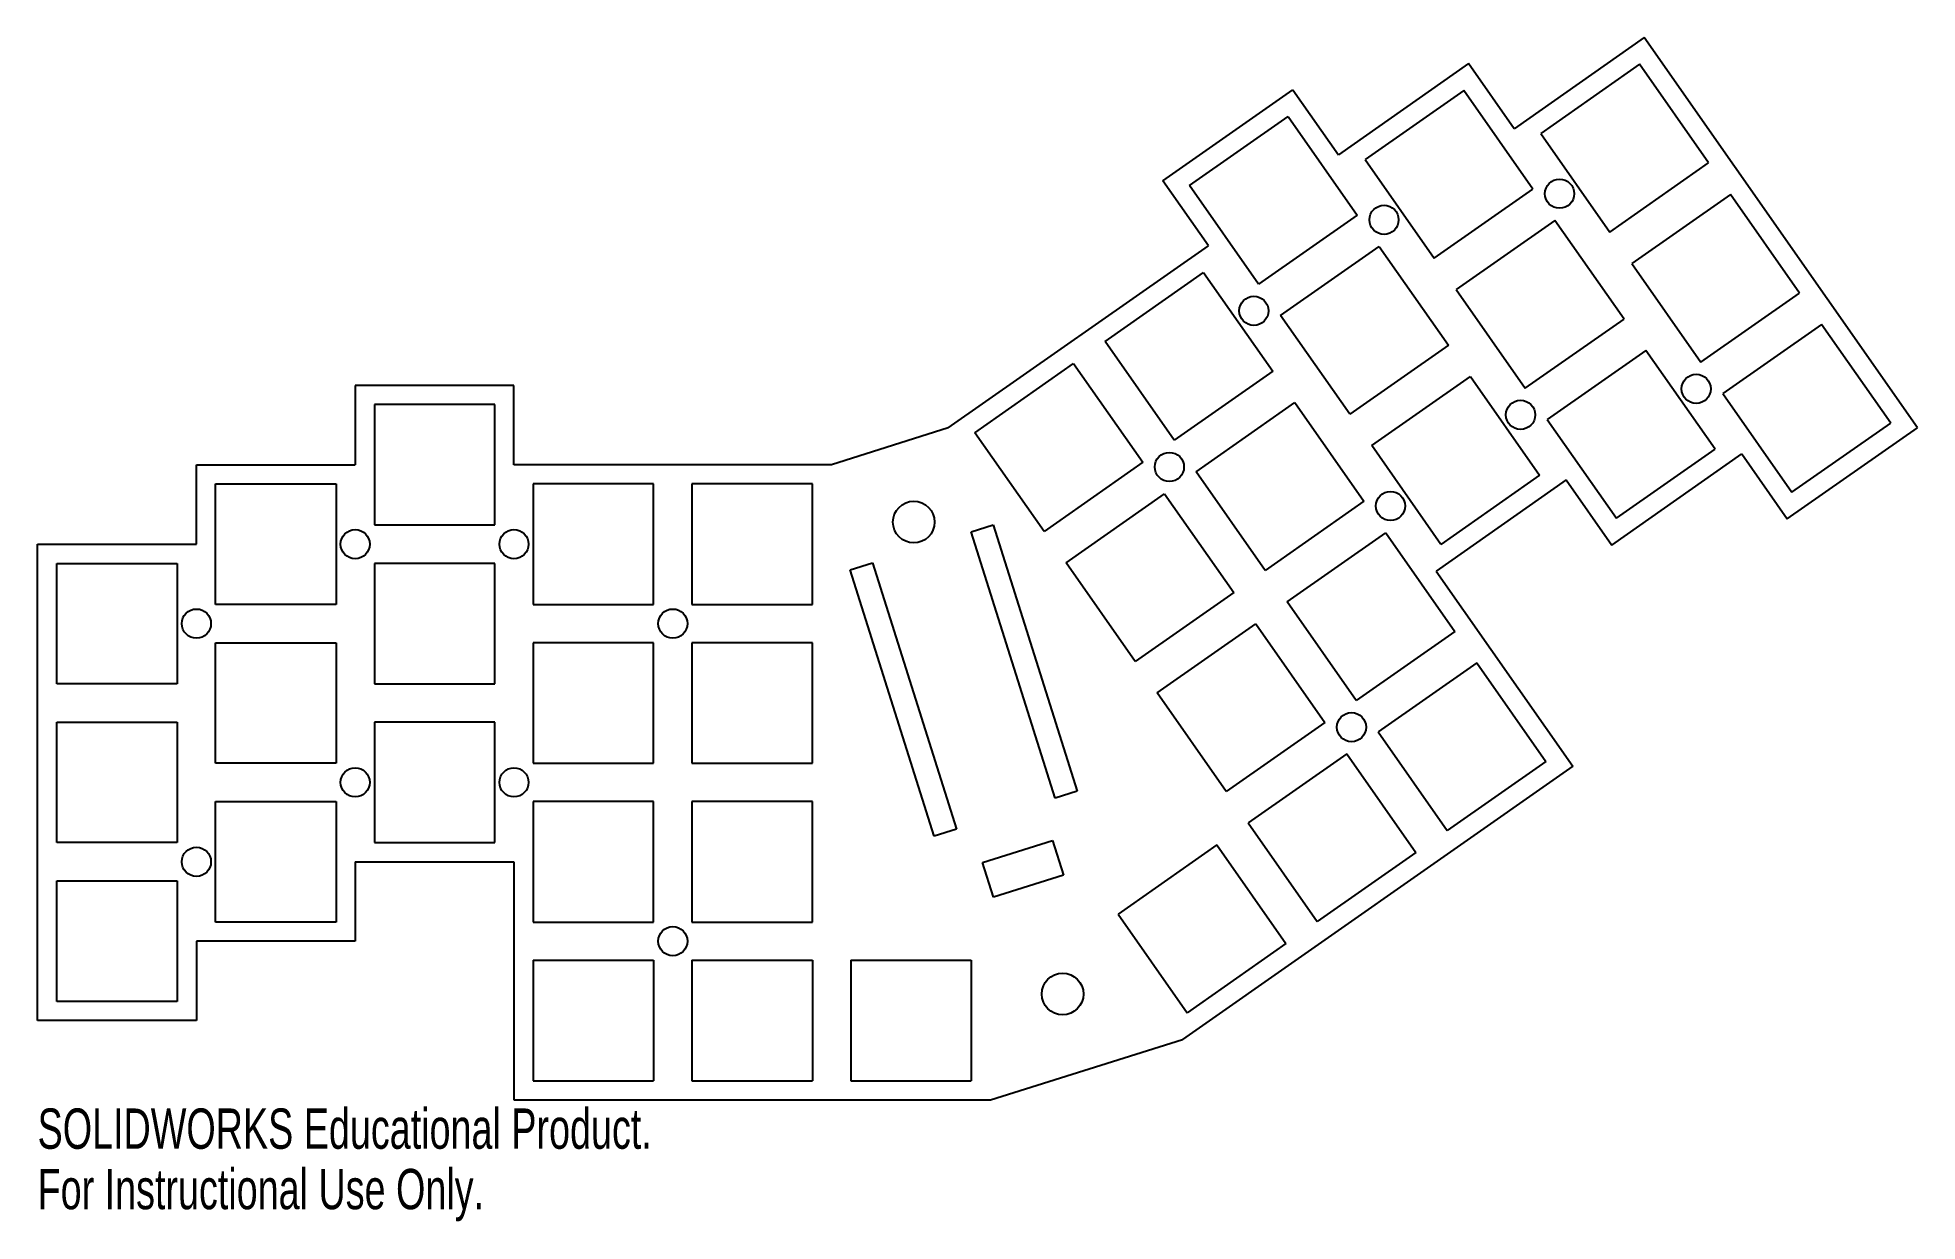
# Model space of a CAD drawing. Header units: millimetres. Extents: x 0 to 226, y -81 to 61.
import ezdxf

# ---------------------------------------------------------------- set-up
doc = ezdxf.new("R2010")
doc.units = ezdxf.units.MM
doc.styles.add('SLDTEXTSTYLE0', font='TXT', dxfattribs={"width": 0.7})

msp = doc.modelspace()

# ---------------------------------------------------------------- linework, layer by layer
at = {"color": 7, "linetype": 'Continuous', "lineweight": 25}
for p, q in [((192.72, 60.77), (177.12, 49.84)), ((225.5, 13.95), (192.72, 60.77)), ((171.66, 57.64), (156.05, 46.72)), ((177.12, 49.84), (171.66, 57.64)), ((192.16, 57.56), (180.32, 49.27)), ((200.45, 45.73), (192.16, 57.56)), ((134.98, 43.59), (150.59, 54.52)), ((150.59, 54.52), (156.05, 46.72)), ((171.09, 54.44), (159.25, 46.15)), ((179.38, 42.6), (171.09, 54.44)), ((138.19, 43.03), (150.02, 51.31)), ((150.02, 51.31), (158.31, 39.48)), ((180.32, 49.27), (188.61, 37.44)), ((159.25, 46.15), (167.54, 34.31)), ((188.61, 37.44), (200.45, 45.73)), ((140.45, 35.79), (134.98, 43.59)), ((146.47, 31.19), (138.19, 43.03)), ((167.54, 34.31), (179.38, 42.6)), ((203.09, 41.96), (191.25, 33.67)), ((211.37, 30.12), (203.09, 41.96)), ((158.31, 39.48), (146.47, 31.19)), ((182.02, 38.83), (170.18, 30.55)), ((190.31, 27), (182.02, 38.83)), ((109.24, 13.94), (140.45, 35.79)), ((149.11, 27.42), (160.95, 35.71)), ((160.95, 35.71), (169.24, 23.87)), ((128.05, 24.3), (139.88, 32.59)), ((139.88, 32.59), (148.17, 20.75)), ((191.25, 33.67), (199.54, 21.83)), ((170.18, 30.55), (178.47, 18.71)), ((199.54, 21.83), (211.37, 30.12)), ((157.4, 15.58), (149.11, 27.42)), ((178.47, 18.71), (190.31, 27)), ((214.01, 26.35), (202.18, 18.06)), ((222.3, 14.52), (214.01, 26.35)), ((136.33, 12.46), (128.05, 24.3)), ((169.24, 23.87), (157.4, 15.58)), ((192.94, 23.23), (181.11, 14.94)), ((201.23, 11.39), (192.94, 23.23)), ((112.44, 13.37), (124.28, 21.66)), ((124.28, 21.66), (132.57, 9.82)), ((148.17, 20.75), (136.33, 12.46)), ((57.15, 19.05), (38.1, 19.05)), ((38.1, 19.05), (38.1, 9.53)), ((57.15, 9.53), (57.15, 19.05)), ((160.04, 11.82), (171.88, 20.1)), ((171.88, 20.1), (180.16, 8.27)), ((202.18, 18.06), (210.46, 6.23)), ((40.4, 16.75), (40.4, 2.3)), ((54.85, 16.75), (40.4, 16.75)), ((54.85, 2.3), (54.85, 16.75)), ((138.97, 8.69), (150.81, 16.98)), ((150.81, 16.98), (159.1, 5.14)), ((109.24, 13.94), (95.25, 9.53)), ((181.11, 14.94), (189.4, 3.1)), ((209.9, 3.02), (225.5, 13.95)), ((210.46, 6.23), (222.3, 14.52)), ((120.73, 1.53), (112.44, 13.37)), ((168.33, -0.02), (160.04, 11.82)), ((189.4, 3.1), (201.23, 11.39)), ((19.05, 9.53), (38.1, 9.53)), ((19.05, 0), (19.05, 9.53)), ((95.25, 9.53), (57.15, 9.53)), ((132.57, 9.82), (120.73, 1.53)), ((188.83, -0.1), (204.44, 10.83)), ((204.44, 10.83), (209.9, 3.02)), ((21.35, 7.22), (35.8, 7.22)), ((21.35, -7.22), (21.35, 7.22)), ((35.8, 7.22), (35.8, -7.22)), ((59.45, 7.22), (59.45, -7.22)), ((73.9, 7.22), (59.45, 7.22)), ((73.9, -7.22), (73.9, 7.22)), ((92.95, 7.22), (78.5, 7.22)), ((78.5, 7.22), (78.5, -7.22)), ((92.95, -7.22), (92.95, 7.22)), ((147.26, -3.14), (138.97, 8.69)), ((183.37, 7.7), (167.76, -3.22)), ((180.16, 8.27), (168.33, -0.02)), ((183.37, 7.7), (188.83, -0.1)), ((123.37, -2.23), (135.2, 6.05)), ((135.2, 6.05), (143.49, -5.78)), ((159.1, 5.14), (147.26, -3.14)), ((40.4, 2.3), (54.85, 2.3)), ((111.98, 1.48), (114.65, 2.32)), ((114.65, 2.32), (124.72, -29.63)), ((0, 0), (19.05, 0)), ((0, -57.15), (0, 0)), ((122.05, -30.47), (111.98, 1.48)), ((149.9, -6.91), (161.74, 1.38)), ((161.74, 1.38), (170.02, -10.46)), ((97.48, -3.09), (100.15, -2.25)), ((100.15, -2.25), (110.22, -34.2)), ((131.66, -14.07), (123.37, -2.23)), ((2.3, -2.3), (16.75, -2.3)), ((2.3, -16.75), (2.3, -2.3)), ((16.75, -2.3), (16.75, -16.75)), ((40.4, -2.3), (40.4, -16.75)), ((54.85, -2.3), (40.4, -2.3)), ((54.85, -16.75), (54.85, -2.3)), ((107.55, -35.04), (97.48, -3.09)), ((167.76, -3.22), (184.15, -26.63)), ((143.49, -5.78), (131.66, -14.07)), ((35.8, -7.22), (21.35, -7.22)), ((59.45, -7.22), (73.9, -7.22)), ((78.5, -7.22), (92.95, -7.22)), ((158.19, -18.75), (149.9, -6.91)), ((134.29, -17.84), (146.13, -9.55)), ((146.13, -9.55), (154.42, -21.39)), ((170.02, -10.46), (158.19, -18.75)), ((21.35, -11.82), (35.8, -11.82)), ((21.35, -26.27), (21.35, -11.82)), ((35.8, -11.82), (35.8, -26.27)), ((59.45, -11.82), (59.45, -26.27)), ((73.9, -11.82), (59.45, -11.82)), ((73.9, -26.27), (73.9, -11.82)), ((78.5, -11.82), (78.5, -26.27)), ((92.95, -11.82), (78.5, -11.82)), ((92.95, -26.27), (92.95, -11.82)), ((172.66, -14.23), (160.83, -22.52)), ((172.66, -14.23), (180.95, -26.07)), ((16.75, -16.75), (2.3, -16.75)), ((40.4, -16.75), (54.85, -16.75)), ((142.58, -29.68), (134.29, -17.84)), ((2.3, -21.35), (16.75, -21.35)), ((2.3, -35.8), (2.3, -21.35)), ((16.75, -21.35), (16.75, -35.8)), ((40.4, -21.35), (40.4, -35.8)), ((54.85, -21.35), (40.4, -21.35)), ((54.85, -35.8), (54.85, -21.35)), ((154.42, -21.39), (142.58, -29.68)), ((160.83, -22.52), (169.11, -34.35)), ((35.8, -26.27), (21.35, -26.27)), ((59.45, -26.27), (73.9, -26.27)), ((78.5, -26.27), (92.95, -26.27)), ((184.15, -26.63), (137.34, -59.41)), ((157.06, -25.16), (145.22, -33.44)), ((157.06, -25.16), (165.35, -36.99)), ((180.95, -26.07), (169.11, -34.35)), ((21.35, -30.88), (35.8, -30.88)), ((21.35, -45.33), (21.35, -30.88)), ((35.8, -30.88), (35.8, -45.33)), ((59.45, -30.88), (59.45, -45.33)), ((73.9, -30.88), (59.45, -30.88)), ((73.9, -45.33), (73.9, -30.88)), ((78.5, -30.88), (78.5, -45.33)), ((92.95, -30.88), (78.5, -30.88)), ((92.95, -45.33), (92.95, -30.88)), ((124.72, -29.63), (122.05, -30.47)), ((145.22, -33.44), (153.51, -45.28)), ((16.75, -35.8), (2.3, -35.8)), ((40.4, -35.8), (54.85, -35.8)), ((110.22, -34.2), (107.55, -35.04)), ((113.37, -38.2), (121.76, -35.55)), ((121.76, -35.55), (123.07, -39.7)), ((38.1, -38.1), (38.1, -47.62)), ((38.1, -38.1), (57.15, -38.1)), ((57.15, -38.1), (57.15, -66.67)), ((114.68, -42.35), (113.37, -38.2)), ((141.45, -36.08), (129.62, -44.37)), ((141.45, -36.08), (149.74, -47.92)), ((165.35, -36.99), (153.51, -45.28)), ((2.3, -40.4), (16.75, -40.4)), ((2.3, -54.85), (2.3, -40.4)), ((16.75, -40.4), (16.75, -54.85)), ((123.07, -39.7), (114.68, -42.35)), ((129.62, -44.37), (137.9, -56.21)), ((35.8, -45.33), (21.35, -45.33)), ((59.45, -45.33), (73.9, -45.33)), ((78.5, -45.33), (92.95, -45.33)), ((19.05, -47.62), (19.05, -57.15)), ((38.1, -47.62), (19.05, -47.62)), ((149.74, -47.92), (137.9, -56.21)), ((59.45, -49.92), (59.45, -64.38)), ((59.45, -49.92), (73.9, -49.92)), ((73.9, -49.92), (73.9, -64.38)), ((78.5, -49.92), (78.5, -64.38)), ((78.5, -49.92), (92.95, -49.92)), ((92.95, -49.92), (92.95, -64.38)), ((97.55, -49.92), (97.55, -64.38)), ((97.55, -49.92), (112, -49.92)), ((112, -49.92), (112, -64.38)), ((16.75, -54.85), (2.3, -54.85)), ((19.05, -57.15), (0, -57.15)), ((114.3, -66.67), (137.34, -59.41)), ((59.45, -64.38), (73.9, -64.38)), ((78.5, -64.38), (92.95, -64.38)), ((97.55, -64.38), (112, -64.38)), ((57.15, -66.67), (114.3, -66.67))]:
    msp.add_line(p, q, dxfattribs=at)
for centre, radius in [((182.58, 42.04), 1.75), ((161.52, 38.91), 1.75), ((145.91, 27.99), 1.75), ((198.97, 18.63), 1.75), ((177.9, 15.51), 1.75), ((135.77, 9.26), 1.75), ((105.11, 2.65), 2.5), ((162.3, 4.58), 1.75), ((38.1, 0), 1.75), ((57.15, 0), 1.75), ((19.05, -9.53), 1.75), ((76.2, -9.53), 1.75), ((157.62, -21.95), 1.75), ((38.1, -28.57), 1.75), ((57.15, -28.57), 1.75), ((19.05, -38.1), 1.75), ((76.2, -47.62), 1.75), ((122.96, -53.96), 2.5)]:
    msp.add_circle(centre, radius, dxfattribs=at)

# ---------------------------------------------------------------- texts
at = {"color": 7, "linetype": 'Continuous', "char_height": 4.8336, "attachment_point": 1, "style": 'SLDTEXTSTYLE0'}
for s, insert in [('SOLIDWORKS Educational Product.', (0, -67.69)), ('For Instructional Use Only.', (0, -74.94))]:
    msp.add_mtext(s, dxfattribs=dict(at, insert=insert))

doc.saveas('drawing.dxf')
